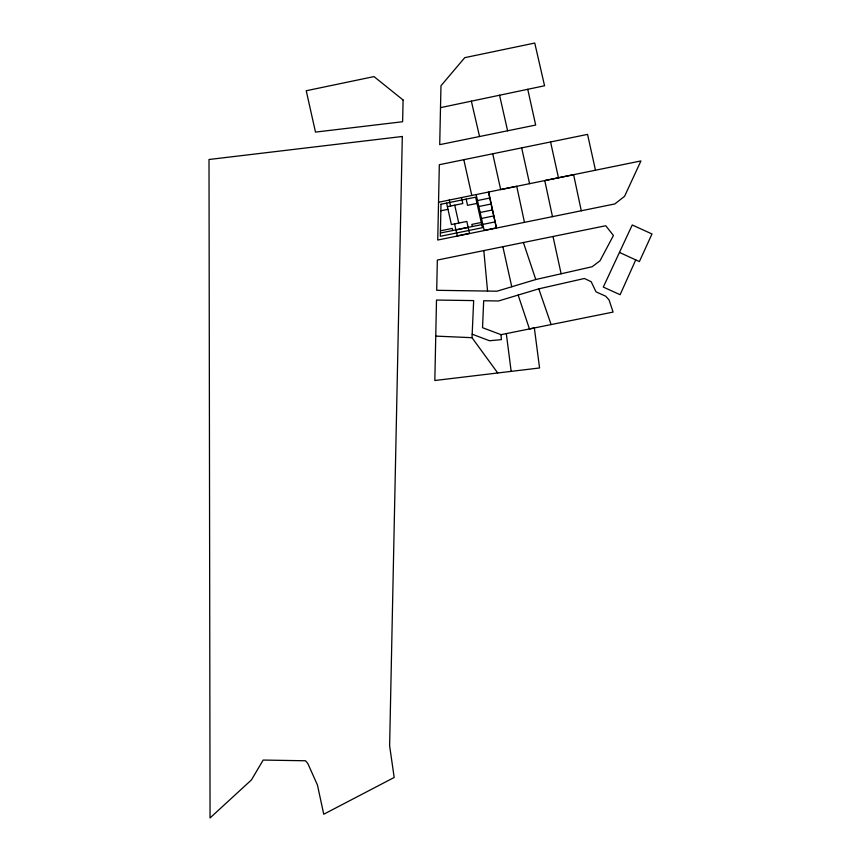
<?xml version="1.0" encoding="UTF-8"?>
<svg xmlns="http://www.w3.org/2000/svg" width="861" height="861" viewBox="0 0 861 861"><rect width="100%" height="100%" fill="white"/><g stroke="black" fill="none" stroke-linecap="round" stroke-linejoin="round"><path stroke-width="1.29" d="M497.712 372.974L472.011 337.695L473.668 300.597L436.505 300.048L434.827 380.508L539.567 367.97L534.347 327.955L501.016 334.671L482.526 327.686L483.688 300.758L498.53 300.973L538.782 288.844L584.404 278.49L591.184 281.719L596.016 291.825L605.703 296.216L609.039 299.886L613.107 312.08L529.45 328.945L518.139 295.065M635.741 259.893L620.124 294.71L603.303 287.079L632.243 224.979L651.992 233.977L639.379 261.593L619.597 252.477M511.768 286.767L535.779 279.524L592.12 266.749L600.009 260.797L613.43 235.505L605.757 225.733L437.334 260.065L436.71 290.308L497.001 291.201L511.768 286.767L502.856 246.709M440.509 107.647L544.561 85.766L534.756 43.05L464.746 57.665L440.972 85.756L439.713 144.659L535.671 125.06L527.75 89.296M595.478 170.22L587.557 134.391L439.325 164.709L437.743 240.036L614.862 203.928L624.569 196.319L640.928 160.942L544.776 180.573L552.482 216.649M438.529 202.26L516.729 186.288L524.467 222.364M447.386 206.683L462.82 203.54L461.485 197.578M477.5 200.548L489.737 198.052M440.864 210.773L447.978 209.32M477.026 203.4L467.555 205.327L466.167 199.117M478.834 206.511L491.071 204.014M480.169 212.473L492.406 209.976M481.514 218.436L493.74 215.939M440.445 230.813L452.251 228.402L452.725 230.522M481.299 222.482L471.828 224.409L472.302 226.529M440.401 233.03L481.773 224.603M455.932 229.876L468.158 227.39M482.849 224.398L495.075 221.901M435.752 336.102L472.011 337.695M472.226 334.219L489.543 340.762L501.382 339.632L501.016 334.671M538.782 288.844L551.115 324.575M523.402 242.522L535.779 279.524M471.354 101.146L479.545 136.501M499.552 95.216L507.613 130.797M488.402 192.089L496.41 227.864L484.183 230.361L476.165 194.586M454.726 205.187L458.741 223.074M449.248 200.075L450.583 206.037M454.597 223.914L457.266 235.839L469.503 233.353L466.823 221.428L451.401 224.57L446.59 203.11M463.81 159.694L471.806 195.469M550.566 141.968L558.466 177.786M521.658 147.866L529.58 183.673M492.74 153.785L500.682 189.571L573.62 174.697L581.283 210.773M553.01 236.484L561.124 273.776M488.682 192.025L496.463 228.068M506.311 333.605L511.165 371.371M483.828 250.583L487.552 291.061M403.088 99.994L402.625 121.735L315.492 132.099L306.225 90.749L373.997 76.597L403.088 99.994M402.313 136.479L389.624 745.766L394.177 777.472L323.736 814.237L317.451 785.038L307.797 763.438L305.461 760.769L263.165 760.059L251.444 779.915L210.052 817.95L209.008 159.5L402.313 136.479M440.993 204.251L440.326 236.291L482.461 227.702L475.627 197.191L440.993 204.251"/></g></svg>
